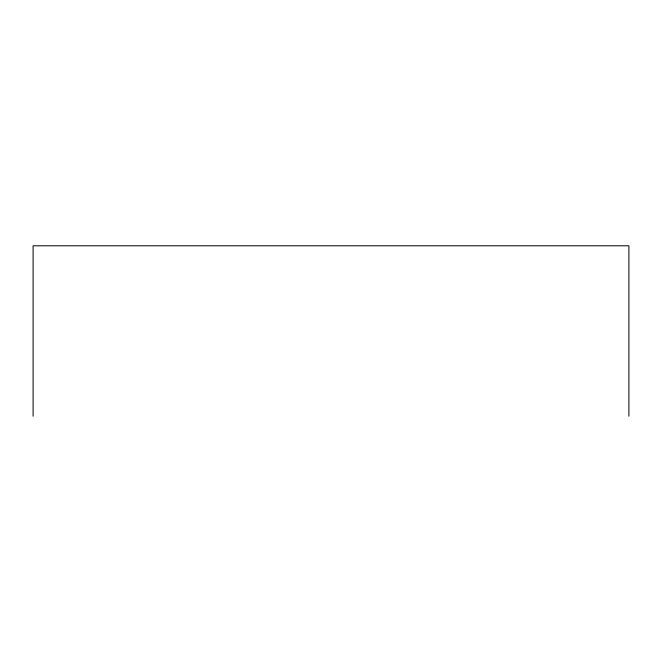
<?xml version="1.0" encoding="UTF-8"?>
<svg xmlns="http://www.w3.org/2000/svg" width="662" height="662" viewBox="0 0 662 662"><rect width="100%" height="100%" fill="white"/><g stroke="black" fill="none" stroke-linecap="round" stroke-linejoin="round"><path stroke-width="0.99" d="M628.9 416.216L628.9 245.784L33.1 245.784L33.1 416.216"/></g></svg>
